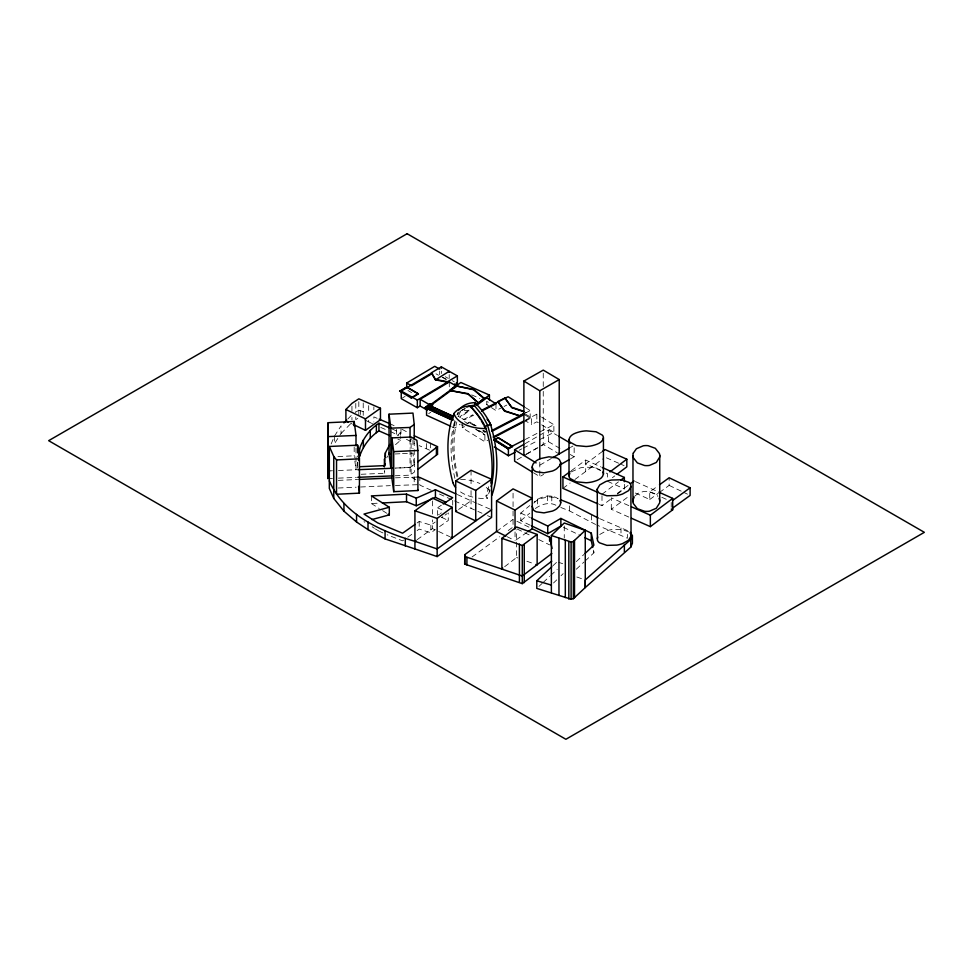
<?xml version="1.0" encoding="UTF-8"?>
<svg xmlns="http://www.w3.org/2000/svg" width="973" height="973" viewBox="0 0 973 973"><rect width="100%" height="100%" fill="white"/><g stroke="black" fill="none" stroke-linecap="round" stroke-linejoin="round"><path stroke-width="0.73" stroke-dasharray="4.87 3.65" d="M357.322 457.055L357.614 455.923M357.371 468.11L357.614 463.549M331.148 443.956L333.958 437.315M386.743 457.821L387.655 456.033M458.514 416.335A129.701 82.377 54.5 0 1 459.84 412.759L461.311 410.959M334.517 435.989L341.036 425.882L341.036 433.508L334.517 443.615L334.517 437.254M634.785 496.145L638.458 493.153L643.25 491.572A10.387 5.996 0 0 1 648.115 491.462L654.257 493.396L657.93 496.498M533.8 503.065L536.269 500.864A20.397 11.773 0 0 1 540.988 498.456L548.784 496.85L555.06 497.422A9.669 5.583 0 0 1 558.137 498.723C550.682 493.639 540.562 496.206 534.262 501.849M347.787 419.022L351.946 414.802L351.946 419.898M341.036 433.508L350.949 423.45M553.515 583.009L556.738 579.884M561.032 575.724L563.185 573.644M459.086 412.345L456.957 414.899L459.888 412.807M552.919 565.739L557.225 561.737M538.945 586.391L542.168 583.386M543.25 582.389L549.696 576.381M550.767 575.371L557.225 569.363M576.296 561.591L583.995 554.415M576.296 569.217L583.995 562.041M585.101 561.02L593.895 552.822L593.895 549.015M397.325 435.466L400.535 432.669L392.435 429.142M395.488 444.685L400.535 440.307L400.535 436.488M530.224 525.225L520.786 520.677L520.786 513.051L529.774 505.583M520.786 520.677L529.774 513.209M535.381 508.551C541.28 504.063 550.219 501.448 556.957 505.851M599.733 534.505L605.717 531.149A22.659 13.075 0 0 1 611.518 529.616L621.455 529.361L628.813 531.927M571.187 471.893L580.212 467.916A22.476 12.977 0 0 1 586.391 467.101L596.108 468.013L601.703 470.701M504.659 566.712L516.578 557.505L516.578 529.896M612.394 477.707L614.79 475.906M601.995 494.272L618.463 481.866M599.307 504.513L601.995 505.705L612.589 497.738M617.296 494.187L624.35 488.872L624.35 483.155M571.333 470.701L585.697 460.047L600.876 466.882M602.579 451.35L585.697 463.866L600.742 470.628M562.941 488.361L570.129 483.034M574.921 479.482L602.579 458.976M617.283 493.408L628.059 485.418M628.801 517.064L611.299 509.293L629.251 495.975M355.303 412.321L358.818 410.278L363.221 411.567L358.818 410.278M428.655 413.72L430.747 412.187M468.986 410.059L459.402 417.101L460.217 417.466L469.85 410.278M452.092 426.904L454.78 428.12L460.18 424.155M490.222 406.86L486.755 404.622L489.407 402.676L486.682 401.472M496.534 531.465L513.063 519.387M472.014 557.006L499.781 536.719M508.234 530.54L513.063 527.013L513.063 509.22M635.357 493.019L649.745 499.49L649.745 491.864L658.235 485.697M649.745 499.49L658.235 493.323M659.451 492.447L669.144 485.393L669.144 477.767M417.113 539.711L432.45 528.594L432.45 519.874M414.23 449.708L414.23 464.535L410.047 467.514L395.123 468.147M478.534 498.164A33.252 19.205 0 0 0 487.035 498.602L485.965 496.072L488.896 493.98A128.728 81.756 54.5 0 0 490.076 490.319M395.123 475.773L410.047 475.152L414.389 472.075L414.389 464.437L410.047 467.514L395.658 468.025M417.125 522.951L419.205 521.479L430.869 525.116L435.211 522.051M403.613 540.112L402.579 540.842L387.193 534.797M407.772 537.181L414.012 532.778M417.125 530.577L419.205 529.105L430.869 532.742L435.211 529.677M441.742 517.441L442.824 516.675M445.002 515.143L447.179 513.61M439.565 526.612L448.261 520.482L448.261 512.844M458.587 509.475L471.054 500.791L476.527 503.199M516.128 539.893L526.855 532.462M437.546 515.398L437.546 507.772L441.341 505.255M438.495 514.766L439.443 514.145M440.392 513.513L441.341 512.88M402.53 397.884L405.121 396.352M524.994 443.724L548.395 430.2L557.407 435.49M517.198 459.682L524.994 455.169M526.296 454.427L548.395 441.645L548.395 430.2M551.448 458.429L539.796 465.167L537.351 463.671M570.421 447.483L572.915 446.048M533.496 472.756L539.796 476.612L543.615 474.398M570.336 458.976L574.155 456.775L574.155 445.33M526.308 454.063L537.205 447.921M540.83 445.865L543.25 444.503L557.225 452.773M357.809 418.475L355.79 419.594L355.79 417.052M466.894 423.681L469.923 422.039L476.016 425.809M476.016 426.016L469.923 422.258L467.648 423.486L462.272 420.166L472.805 414.79M524.909 420.409L536.841 414.17L540.489 416.432M524.934 421.248L531.635 417.745L531.635 424.52L536.841 421.808L540.489 424.07M525.481 412.576L526.344 412.552M525.481 413.002L530.176 410.557L530.176 418.183L525.225 420.762L531.635 424.52M462.272 422.708L462.272 427.792L484.895 441.754L487.874 440.21M525.067 439.553L553.88 424.727L553.88 432.353L539.164 439.918M519.108 450.244L521.783 448.869M523.121 448.176L537.826 440.611M473.705 415.167L464.535 419.849L457.979 416.237M462.272 427.792L464.535 426.636M491.377 407.602L495.987 410.582L502.725 407.14M504.075 406.459L506.775 405.084M464.875 408.794L462.005 410.168A42.642 27.086 54.5 0 1 464.048 408.636M371.37 495.902L371.37 503.528L377.962 503.199M337.935 456.568L354.184 455.79L354.415 457.541M395.026 453.977L400.998 453.698M402.494 453.625L412.966 453.138L414.23 464.535M417.32 477.086L391.851 477.95M417.32 484.712L391.851 485.576M338.263 480.394L357.626 479.507M338.263 488.02L356.13 487.205M360.594 486.999L390.355 485.649M361.165 474.277L384.712 473.255L384.712 470.713M327.986 470.944L332.462 470.75M338.434 470.506L356.337 469.752M327.986 478.57L332.462 478.388M338.434 478.132L356.337 477.39M576.855 577.001L583.861 579.458M516.578 557.505L517.867 557.967M526.867 561.226L534.578 564.024M558.575 562.236L562.649 563.72M599.599 518.609L627.39 530.589L627.39 538.227L596.936 525.067M560.825 507.48L569.619 510.983L595.598 524.471M429.543 450.146L419.156 445.61M377.159 418.305L373.863 416.906L373.863 421.99M380.759 427.463L386.281 429.798M390.416 431.562L398.748 435.393M397.835 439.127L400.535 440.307M477.901 503.795L491.596 509.791M454.573 500.925L476.527 510.825M477.901 511.421L482 513.221M487.485 515.629L491.596 517.429M471.698 394.892L479.871 398.48M606.361 457.796L619.996 463.829M621.358 464.425L624.082 465.641M628.801 505.619L611.299 497.848L611.299 509.293M635.43 481.599L657.505 491.535M649.745 491.864L657.797 495.476M661.822 497.288L667.198 499.708M606.215 473.097L607.578 473.705L607.578 479.434M607.578 481.331L624.35 488.872M457.322 494.539L471.054 500.791M431.234 490.295L419.837 485.101L419.837 477.475M439.468 494.041L453.199 500.292M379.275 531.246L375.383 528.947M379.811 531.489L382.985 532.949M364.595 419.837L373.863 424.532M432.45 528.594L434.919 529.75M438.616 531.477L449.721 536.646M390.416 423.936L394.077 425.663M437.546 507.772L444.247 510.947M441.56 517.308L448.261 520.482M669.144 485.393L682.255 491.657M683.569 492.289L687.497 494.162M350.803 423.291L352.019 423.875M520.786 513.051L530.224 517.6M563.513 527.33L580.711 535.661M406.422 439.285L414.328 443.408M516.894 521.26L532.207 528.74M517.125 528.996L532 536.269M538.774 539.577L549.599 544.868M506.945 536.622L513.89 540.064M371.577 423.328L368.645 421.783L368.694 418.816M402.056 429.312L408.599 432.863M407.918 390.501L411.579 392.545M445.281 376.709L448.225 378.363M452.263 380.65L454.294 381.793M442.642 377.147L446.558 379.361M435.977 373.814L438.458 375.213M442.168 377.305L445.853 379.385M415.812 479.75L411.105 477.074L411.105 437.011M461.275 424.775L463.44 426.016M525.225 413.987L531.635 417.745M548.395 441.645L559.986 448.456M570.287 454.5L574.155 456.775M363.999 521.71L364.79 522.185M483.338 430.321L485.782 431.83M483.338 430.528L485.782 432.036M474.046 425.456L469.168 422.659M482.584 430.735L485.016 432.45M478.74 430.321L484.895 434.128L484.895 441.754M475.858 429.215L484.834 434.749M475.858 429.421L484.834 434.967M541.706 417.186L553.88 424.727M541.706 424.812L553.88 432.353M525.274 407.492L530.176 410.557M525.274 415.118L530.176 418.183M371.37 503.528L379.215 508.502M382.584 510.618L387.059 513.464M372.148 526.758L374.459 528.327M593.323 550.146L593.895 552.822M354.865 461.032L356.009 469.777L356.009 447.385M357.48 462.199L357.565 463.355M384.566 470.859L384.712 473.255M671.224 502.469L671.224 507.237M620.993 528.035L620.993 535.673M601.995 495.695L601.995 505.705M591.584 515.082L591.584 522.708M585.697 460.047L585.697 471.491M569.619 505.899L569.619 510.983M564.255 526.016L564.255 538.033M551.788 496.048L551.788 503.673M547.641 495.853L547.641 503.479M543.25 373.158L543.25 389.857M543.25 391.365L543.25 444.503M539.796 462.126L539.796 476.612M537.631 499.052L537.631 506.678M536.841 414.17L536.841 421.808M515.045 531.927L515.045 540.647M513.063 493.226L513.063 507.76M495.987 403.807L495.987 410.582M486.755 401.91L486.755 404.622M471.054 470.275L471.054 484.809M471.054 490.623L471.054 508.429M454.78 420.494L454.78 428.12M452.7 500.244L452.7 505.328M449.21 374.629L449.21 378.448M449.295 381.951L449.295 388.312M441.353 371.151L441.353 373.535M439.687 371.114L439.687 374.69M432.45 500.986L432.45 514.06M430.869 525.116L430.869 532.742M430.577 443.007L430.577 449.368M426.417 443.579L426.417 448.662M419.205 521.479L419.205 529.105M414.23 440.805L414.23 448.225M414.206 476.928L414.206 484.554M412.966 439.796L412.966 448.687M410.776 439.139L410.776 441.681M410.047 439.334L410.047 448.237M410.047 449.721L410.047 475.152M400.961 428.728L400.961 435.089M400.535 432.669L400.535 435.223M396.522 429.348L396.522 434.432M373.863 406.896L373.863 409.755M368.694 405.619L368.694 412.953M363.221 402.992L363.221 415.386M360.472 410.74L360.472 414.547M358.818 401.691L358.818 416.639M357.176 462.698L357.176 465.24M355.79 403.381L355.79 411.968M354.184 446.838L354.184 455.79M351.946 406.228L351.946 413.379M457.055 476.867A131.562 83.556 54.5 0 1 455.23 421.394M457.444 413.817A131.562 83.556 54.5 0 1 458.101 411.993M489.857 489.188A131.562 83.556 54.5 0 1 487.12 498.675M472.805 497.106A33.252 19.205 0 0 1 458.526 490.441M488.641 486.719A128.728 81.756 54.5 0 1 485.953 496.06M457.833 476.235A129.701 82.377 54.5 0 1 456.848 421.917M454.902 478.327A129.701 82.377 54.5 0 1 454.427 422.124M459.864 411.676A42.642 27.086 54.5 0 1 462.467 409.913M463.391 409.414A49.319 31.318 54.5 0 1 465.386 408.599M460.557 479.312A33.252 19.205 0 0 1 479.957 483.557M486.293 487.473A33.252 19.205 0 0 1 490.38 492.046M464.121 410.387A31.16 17.988 0 0 1 472.185 411.652"/><path stroke-width="1.46" d="M551.375 592.727L551.375 535.503L564.255 523.012L585.26 530.358L585.26 587.57L573.365 598.675L571.102 599.198L536.792 588.397L536.792 580.772L551.849 566.748M328.193 422.696L327.986 478.57L328.193 422.696L354.184 421.467L356.009 435.442L356.009 445.889M328.193 457.03L327.986 470.944L329.738 470.871M527.925 531.72L532.207 528.753L532.207 466.298L533.192 463.817L536.269 460.813A20.433 11.798 0 0 1 540.526 458.587L548.918 456.799L556.447 457.833A9.438 5.449 0 0 1 559.439 459.718L560.716 462.516L560.691 503.369L559.706 505.851L556.629 508.855A20.433 11.798 0 0 1 552.372 511.093L543.98 512.88L536.439 511.847A9.438 5.449 0 0 1 533.459 509.961L532.207 506.349M560.716 462.516L559.706 465.799L556.629 468.804A20.433 11.798 0 0 1 552.372 471.041L543.98 472.829L536.439 471.796A9.438 5.449 0 0 1 533.459 469.898L532.182 467.101M551.752 561.19L522.282 583.642L464.693 564.085L464.766 554.659L496.534 531.465L496.534 500.949L513.063 488.872L532.207 498.225L515.045 510.132L515.045 529.02M464.693 564.085L464.766 554.659M474.8 402.433L474.654 405.911L481.355 414.133A92.07 58.477 54.5 0 1 483.034 416.736L487.57 425.067L490.088 434.396A128.728 81.756 54.5 0 1 491.11 486.549M569.01 439.492C569.923 434.445 575.943 432.815 580.212 431.671A22.476 12.977 0 0 1 586.391 430.869L596.108 431.781L602.348 435.126A10.387 5.996 0 0 1 603.43 437.862L603.43 474.106C602.518 479.154 596.498 480.784 592.216 481.927A22.476 12.977 0 0 1 586.05 482.742L576.332 481.817L570.093 478.473A10.387 5.996 0 0 1 569.01 475.736L569.01 439.492A10.387 5.996 0 0 0 570.093 442.241L576.332 445.585L586.05 446.498A22.476 12.977 0 0 0 592.216 445.695C596.498 444.552 602.518 442.91 603.43 437.862M569.01 475.736L569.801 473.425M384.311 466.845L385.369 452.895L389.808 444.466M384.384 466.456L384.846 463.683M327.913 466.274L328.375 463.598M597.252 489.091L599.733 484.919L605.717 481.562A22.659 13.075 0 0 1 611.518 480.03L621.455 479.774L628.813 482.328A10.508 6.069 0 0 1 630.869 484.919L631.063 536.05L628.594 540.222L622.598 543.579A22.659 13.075 0 0 1 616.797 545.111L606.86 545.366L599.502 542.8A10.508 6.069 0 0 1 597.446 540.222L597.252 489.091L597.446 490.635A10.508 6.069 0 0 0 599.502 493.214L606.86 495.78L616.797 495.525A22.659 13.075 0 0 0 622.598 493.992L628.594 490.635L631.063 486.464M597.252 538.677L597.726 537.011M358.356 453.114C361.214 441.085 368.56 430.042 378.947 423.243L389.747 427.962M358.514 460.168C361.433 448.358 368.731 437.558 378.947 430.869L378.947 423.243M630.759 539.541L585.26 579.944L585.26 587.57L630.759 547.167L630.759 539.541L632.401 535.661L630.285 532.34M630.759 547.167L632.401 543.299L632.401 535.661M388.799 453.795L389.285 452.919M634.153 497.045L633.07 499.854A22.476 12.977 0 0 0 633.326 503.503L637.376 508.684L644.6 511.299A10.387 5.996 0 0 0 649.465 511.19L656.301 508.259L659.633 502.907A22.476 12.977 0 0 0 659.39 499.258L659.025 498.322M466.809 407.103A49.319 31.318 54.5 0 1 474.556 405.279L471.528 407.456L475.688 412.747M348.346 422.124L345.901 420.944L345.901 409.499L351.946 403.369L358.818 398.833L380.455 408.259L380.455 419.704L365.483 430.334L353.248 424.471M343.956 422.914L346.656 420.178M551.375 535.515L571.102 541.985L573.365 541.462L585.26 530.358M585.101 553.394L593.895 545.196L591.292 533.155L560.862 518.414L547.738 526.052L531.574 518.244M501.898 538.324L522.282 545.5L537.145 534.432L516.578 526.989L501.898 538.324L501.898 568.84L502.822 568.135M551.813 553.503L522.282 576.016L464.693 556.459M417.867 461.749L437.522 446.643L414.328 435.782M417.867 469.387L437.522 454.269L437.522 446.643M450.037 390.088L455.68 385.819L473.681 389.37L484.274 398.383L478.631 403.077L468.037 394.065L450.037 390.514L468.037 393.639L478.631 403.077M450.037 390.514L460.813 382.474L489.407 395.05L489.407 400.134M478.631 402.652L484.274 398.383M609.986 471.893L626.819 459.207L604.999 449.562L602.579 451.35M617.198 474.094L626.819 466.845L626.819 459.207M620.823 480.09L624.35 477.439L602.263 467.502M631.489 518.268L650.353 526.636L650.353 515.204L672.696 498.371L658.891 492.156M650.353 526.636L672.696 509.803L672.696 498.371M437.157 556.58L437.157 518.439L452.19 507.286L432.45 498.079L414.924 510.789L414.924 548.93L437.157 556.58L491.596 517.429L491.596 479.275L471.054 470.275L455.717 480.954L455.717 511.47L475.736 520.944L491.596 509.791M597.957 503.917L562.941 488.361L562.941 476.916L570.129 471.589M630.455 483.642L634.043 480.978M452.226 420.105L425.116 407.723L430.334 403.673C438.032 404.537 422.148 410.788 432.584 404.695M425.116 407.723L430.334 403.673M450.754 426.283L426.563 415.252L426.563 407.626L455.413 386.439M450.852 390.635L430.747 405.4L420.154 399.258L449.295 381.951L456.763 386.293L453.211 388.908M476.162 404.78L489.407 395.05M477.098 404.95L486.755 397.848L495.987 403.807L481.574 411.153M453.442 416.395L430.759 406.045L429.117 407.237L453.126 418.208M429.117 407.456L430.759 406.045M659.451 484.809L669.144 477.767L690.112 487.789L690.112 495.427L672.404 508.283M672.404 500.657L690.112 487.789M329.324 480.808C343.834 514.899 381.307 531.745 414.924 541.304L416.018 540.514M389.042 414.194L390.866 428.144L410.047 427.463L414.23 424.483L412.966 413.087L389.042 414.194L389.042 454.245L390.866 468.195L392.07 468.147M484.639 427.159L487.57 425.067L490.745 425.116A131.562 83.556 54.5 0 1 491.9 495.257M365.483 430.334L365.483 418.901L380.455 408.259M415.045 524.411L402.579 533.216L377.694 522.89L363.999 514.072L389.309 507.249L389.309 514.875L371.905 519.57M414.924 541.304L437.157 548.954L475.736 520.944L475.736 490.428L491.596 479.275M455.717 511.47L456.665 510.801M443.238 503.99L452.7 497.702L435.43 489.735L416.262 498.14L406.519 494.114L371.37 495.902L389.309 507.249M406.75 387.181L399.648 391.304L406.75 386.974L418.366 393.858L406.75 387.181L406.702 383.034L434.736 366.322L439.687 369.12M406.702 383.034L411.579 385.758L431.489 373.997L431.489 372.72L441.353 366.857L457.359 375.894L457.359 383.52L455.68 384.943M431.489 373.997L432.511 373.389M431.489 372.72L435.478 379.446L447.495 381.744L457.359 375.894M417.332 407.723L417.332 400.085L447.495 382.17L435.478 379.871L431.489 373.146L401.241 391.012L401.241 398.65L417.332 407.723L420.154 406.033L420.154 399.258M531.574 525.882L547.738 533.678L560.862 526.04L560.862 518.414M418.366 393.651L411.263 397.981L418.366 393.858M532.231 471.978L514.608 461.19L514.608 449.745L523.693 444.479M539.796 459.086L539.796 390.781L559.22 379.567L543.25 370.117L523.888 381.051L523.888 455.425L525.104 454.744M552.749 457.687L569.181 448.2M560.156 464.851L569.059 459.706M494.053 439.905L498.225 437.643L512.455 446.388L508.271 448.857L494.053 439.905L508.271 448.857M494.053 440.112L498.225 437.85L512.455 446.595M508.271 448.65L512.455 446.388M493.092 437.047L523.583 421.102M494.126 437.351L523.596 421.941M523.693 411.251L511.762 407.273L504.914 397.969L497.823 401.594L504.573 410.764L519.448 415.726L523.754 413.476M492.022 430.419L523.754 413.902M491.876 431.343L523.9 414.68M494.868 439.674L508.405 448.127L523.754 440.222M494.333 446.972L508.405 455.753L515.094 452.311M482.024 410.083L508.125 396.765L524.058 406.726M382.353 502.968L406.519 501.74L416.262 505.765L435.43 497.373L446.06 502.263M336.536 459.937L359.438 458.806L359.438 493.141L336.536 494.272L336.536 459.937L333.763 456.471L329.324 446.473L357.626 445.184L359.438 458.806M391.851 437.899L393.724 451.618L417.904 450.475L417.904 490.526L393.724 491.669L391.851 477.95L391.851 437.899L411.093 437.011L416.894 440.307L417.904 450.475M389.042 454.245L390.538 454.184M359.11 479.446L391.851 477.95M359.487 466.724L384.712 465.629L384.311 459.22M327.986 436.609L356.009 435.442M357.821 469.691L392.143 468.268M357.821 477.329L392.143 475.894M417.32 477.086L419.837 477.475L455.948 493.919M484.274 398.808L473.681 389.796L455.68 385.819M536.792 580.772L551.375 585.089M329.324 446.473L329.324 488.434L333.763 498.431L343.943 511.166L356.556 522.002L368.013 529.628L385.077 538.908L414.924 548.93M504.914 397.969L511.762 407.699L523.693 411.676M497.823 401.594L504.573 411.178L519.448 415.726M414.924 510.789L437.157 518.439M535.855 564.486L537.145 564.948L537.145 534.432M560.825 499.854L569.619 503.357L598.261 518.025M379.215 419.181L389.176 423.401M378.947 430.869L389.747 435.588M631.489 506.824L650.353 515.204M562.941 476.916L597.957 492.472M671.224 509.147L672.696 509.803M430.334 403.892L432.584 404.902M430.759 406.252L453.442 416.602M426.563 407.626L453.442 419.886M425.116 407.517L452.226 419.886M450.961 537.23L452.19 537.801L452.19 507.286M455.717 480.954L475.736 490.428M345.901 409.499L365.483 418.901M584.676 537.582L591.292 540.781L592.739 547.471M532.207 528.74L549.599 537.23L552.032 548.431M496.534 500.949L515.045 510.132M496.534 531.465L505.79 536.05M456.337 382.948L457.359 383.52M401.241 391.012L417.332 400.085M454.659 383.946L455.68 384.517M399.648 391.097L411.263 397.981M420.154 406.033L427.22 410.132M558.697 436.245L570.287 443.056M558.222 453.357L559.22 453.953L559.22 379.567M523.888 381.051L539.796 390.781M514.608 449.745L536.123 462.917M388.178 514.17L389.309 514.875M470.008 405.85L471.625 407.346M476.308 413.476L478.424 416.225A92.07 58.477 54.5 0 1 480.103 418.84L480.528 419.509M436.828 453.296L437.522 454.269M481.355 420.883L481.757 421.577M559.937 500.39L560.716 502.567M482.158 422.27L483.301 424.374M484.007 425.773L484.323 426.466M358.538 486.33L359.438 493.141M417.843 489.893L417.904 490.526M631.063 536.05L630.869 534.505A10.508 6.069 0 0 0 630.115 533.143M659.73 455.303L659.73 501.071M632.973 455.911L632.973 501.691M624.35 477.439L624.35 481.72M624.374 544.43L624.374 552.056M591.292 533.155L591.292 540.781M574.508 540.453L574.508 597.665M573.365 541.462L573.365 598.675M571.102 541.985L571.102 599.198M568.828 541.864L568.828 599.076M565.313 540.392L565.313 597.604M558.964 538.251L558.964 595.464M549.599 537.23L549.599 541.049M547.738 526.052L547.738 533.678M524.252 544.491L524.252 582.632M522.282 545.5L522.282 583.642M519.412 544.065L519.412 582.207M508.405 448.127L508.405 455.753M466.918 557.371L466.918 564.997M449.21 372.245L449.21 371.297L435.478 379.871M447.495 381.744L447.495 383.021M441.353 366.857L441.353 368.293M436.427 447.422L436.427 455.06M435.43 489.735L435.43 497.373M416.262 498.14L416.262 505.765M414.23 424.483L414.23 439.322M410.047 427.463L410.047 437.85M406.519 494.114L406.519 501.74M405.303 538.385L405.303 546.011M393.724 451.618L393.724 491.669M390.866 428.144L390.866 468.195M385.369 452.895L385.369 456.702M385.077 531.27L385.077 538.908M376.381 425.055L376.381 432.681M370.287 430.321L370.287 437.947M368.013 522.002L368.013 529.628M363.343 440.003L363.343 447.629M359.548 448.602L359.548 456.228M357.626 445.184L357.626 452.64M356.556 514.376L356.556 522.002M354.184 421.467L354.184 425.943M343.943 503.54L343.943 511.166M333.763 456.471L333.763 498.431M458.684 410.059A47.945 30.455 54.5 0 1 474.885 402.664M486.001 428.546A131.562 83.556 54.5 0 1 490.976 483.18M469.935 406.009A47.945 30.455 54.5 0 1 486.123 428.509M485.953 428.546A31.16 17.988 0 0 1 454.063 413.659M452.907 482.717A131.562 83.556 54.5 0 1 454.014 413.622M455.522 487.437A33.252 19.205 0 0 1 452.992 482.73M474.715 402.579A47.945 30.455 54.5 0 1 490.915 425.092M487.084 419.278A31.16 17.988 0 0 1 490.745 425.116M453.904 413.476A47.945 30.455 54.5 0 1 470.093 406.082M470.421 407.468A49.319 31.318 54.5 0 1 471.625 407.371M602.834 472.027A10.387 5.996 0 0 1 603.43 474.106M633.301 453.138L633.07 454.087A22.476 12.977 0 0 0 633.326 457.736L637.376 462.917L644.6 465.52A10.387 5.996 0 0 0 649.465 465.41L656.301 462.479L659.633 457.128A22.476 12.977 0 0 0 659.39 453.479L655.328 448.298L648.115 445.695A10.387 5.996 0 0 0 643.25 445.804L636.415 448.735L633.301 453.138M407.115 233.715L48.65 440.672L565.885 739.285L924.35 532.328L407.115 233.715"/></g></svg>
